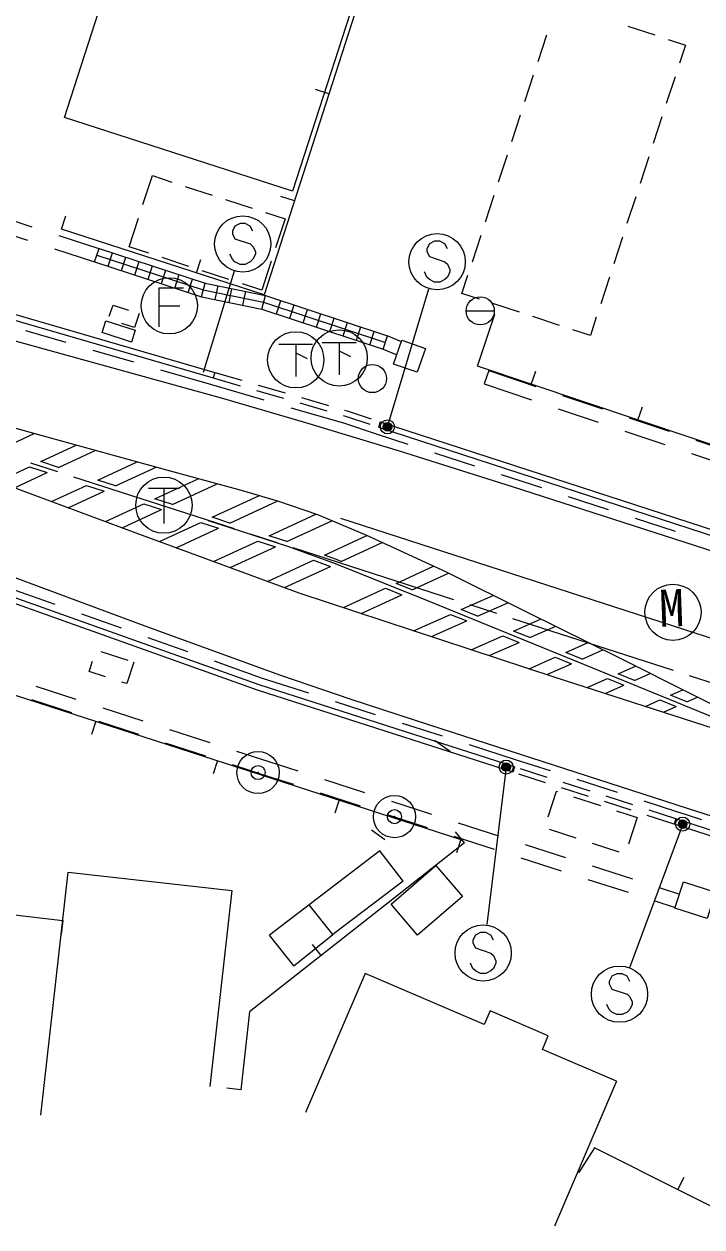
# Model space of a CAD drawing. Units: millimetres, scale not verified. Extents: x 40000 to 212862254, y 20000 to 40005403.
# Drawn here: x 506631 to 530724, y 240852 to 283628 of the extents above; entities that cross this region are included whole.
import ezdxf
from ezdxf.enums import TextEntityAlignment as Align

# ---------------------------------------------------------------- set-up
doc = ezdxf.new("R2010")
doc.units = ezdxf.units.MM
doc.header["$LTSCALE"] = 1000
doc.header["$PDMODE"] = 32
doc.header["$PDSIZE"] = 500
doc.linetypes.add('CHAIN', pattern=[18.5, 12, -1.5, 3.5, -1.5])
for name, color, linetype, lineweight in [('M-BGD', 7, 'Continuous', 13), ('M-BMK', 2, 'CHAIN', 13), ('M-BMK-ROW', 30, 'Continuous', 13), ('M-STR-HTXT', 7, 'Continuous', 13), ('M-STR-STRC', 7, 'Continuous', 13)]:
    doc.layers.add(name, color=color, linetype=linetype, lineweight=lineweight)
doc.styles.add('ＭＳ ゴシック', font='')
doc.styles.get('ＭＳ ゴシック').set_extended_font_data('MS Gothic')

msp = doc.modelspace()

# ---------------------------------------------------------------- linework, layer by layer
at = {"layer": 'M-BGD'}
for p, q in [((524898, 282300), (525209, 283250)), ((528095, 283550), (529046, 283239)), ((529521, 283083), (530139, 282881)), ((530139, 282881), (529926, 282232)), ((524431, 280874), (524742, 281824)), ((529771, 281757), (529459, 280806)), ((517466, 281143), (516990, 281297)), ((523964, 279448), (524275, 280399)), ((529304, 280331), (528993, 279381)), ((523498, 278023), (523809, 278973)), ((528837, 278905), (528526, 277955)), ((510857, 277207), (511192, 278237)), ((511192, 278237), (511885, 278011)), ((512361, 277857), (513312, 277548)), ((513787, 277393), (514738, 277084)), ((516238, 277336), (515762, 277490)), ((523031, 276597), (523342, 277548)), ((528370, 277480), (528059, 276530)), ((505480, 276881), (506911, 276419)), ((507963, 276338), (508117, 276813)), ((515214, 276930), (515907, 276704)), ((505326, 276405), (506757, 275943)), ((510368, 275701), (510702, 276731)), ((515907, 276704), (515572, 275674)), ((507862, 276111), (509294, 275649)), ((522564, 275172), (522875, 276122)), ((527904, 276054), (527593, 275104)), ((507709, 275636), (509140, 275174)), ((509140, 275174), (509296, 275649)), ((509615, 275018), (509771, 275494)), ((511061, 275475), (510368, 275701)), ((510091, 274863), (510246, 275338)), ((510566, 274708), (510721, 275183)), ((512488, 275012), (511537, 275321)), ((512764, 274782), (512918, 275258)), ((515418, 275199), (515083, 274168)), ((511041, 274552), (511197, 275027)), ((511516, 274397), (511672, 274872)), ((511992, 274241), (512147, 274717)), ((513914, 274548), (512963, 274857)), ((522196, 274047), (522409, 274697)), ((527437, 274629), (527126, 273678)), ((512294, 274232), (511419, 274232)), ((511419, 274232), (511419, 272857)), ((512467, 274086), (512622, 274561)), ((512938, 273932), (513066, 274416)), ((513428, 273831), (513528, 274321)), ((513918, 273731), (514018, 274221)), ((515083, 274168), (514390, 274394)), ((503980, 273777), (513356, 271045)), ((514407, 273630), (514508, 274120)), ((515081, 273492), (515210, 273976)), ((515599, 273321), (515755, 273796)), ((522814, 273845), (522196, 274047)), ((509661, 273236), (509792, 273636)), ((509792, 273636), (510342, 273457)), ((511419, 273607), (512169, 273607)), ((516074, 273165), (516230, 273640)), ((516549, 273008), (516705, 273483)), ((522345, 273429), (523345, 273429)), ((524239, 273378), (523289, 273690)), ((510559, 272836), (510105, 272985)), ((510721, 273333), (510559, 272836)), ((517024, 272852), (517180, 273327)), ((517498, 272696), (517655, 273171)), ((517973, 272539), (518130, 273014)), ((525665, 272912), (524714, 273223)), ((526970, 273203), (526758, 272554)), ((506678, 272730), (508118, 272311)), ((518448, 272383), (518605, 272858)), ((518923, 272226), (519080, 272701)), ((519555, 272546), (520040, 272341)), ((526758, 272554), (526140, 272756)), ((515688, 272239), (516888, 272239)), ((516288, 272239), (516288, 271089)), ((517231, 272306), (518431, 272306)), ((517831, 272306), (517831, 271156)), ((519398, 272070), (519877, 271868)), ((509079, 272031), (510519, 271612)), ((516288, 271939), (516688, 271739)), ((517831, 272006), (518231, 271806)), ((511479, 271332), (513287, 270805)), ((513412, 271237), (514373, 270959)), ((523145, 271306), (522986, 270832)), ((523145, 271306), (524823, 270742)), ((524656, 270816), (524815, 271290)), ((513287, 270805), (515155, 270263)), ((513357, 271045), (514317, 270767)), ((514949, 270792), (515909, 270513)), ((522986, 270832), (524664, 270268)), ((514893, 270600), (515854, 270321)), ((516486, 270346), (517446, 270067)), ((525771, 270424), (527193, 269946)), ((516115, 269985), (517983, 269443)), ((516430, 270154), (517390, 269875)), ((525612, 269949), (527034, 269472)), ((528448, 269543), (528607, 270017)), ((517967, 269708), (518058, 269682)), ((518022, 269900), (518117, 269873)), ((518058, 269682), (518917, 269396)), ((518117, 269873), (518972, 269588)), ((528141, 269628), (529562, 269150)), ((517983, 269443), (519149, 269055)), ((519291, 269482), (519228, 269293)), ((519290, 269483), (534357, 264575)), ((527982, 269153), (529404, 268676)), ((519151, 269055), (520266, 268692)), ((530510, 268832), (531932, 268354)), ((521217, 268382), (522643, 267917)), ((530352, 268357), (531774, 267880)), ((523594, 267608), (525020, 267143)), ((511051, 267119), (512151, 267119)), ((511601, 267119), (511601, 265869)), ((525971, 266833), (527397, 266369)), ((528348, 266059), (529775, 265595)), ((507742, 262982), (506329, 263485)), ((510097, 262143), (508684, 262646)), ((512452, 261304), (511039, 261807)), ((508945, 260600), (509063, 260970)), ((509364, 261313), (510317, 261008)), ((510528, 260940), (510282, 260172)), ((515071, 260371), (513394, 260968)), ((509526, 260414), (508945, 260600)), ((507048, 260081), (508475, 259620)), ((510282, 260172), (510098, 260231)), ((516748, 259831), (515071, 260371)), ((506894, 259606), (508321, 259144)), ((509426, 259312), (510854, 258850)), ((519127, 259065), (517700, 259525)), ((509180, 258837), (509026, 258361)), ((509273, 258836), (510700, 258374)), ((511805, 258542), (513232, 258080)), ((521507, 258299), (520079, 258759)), ((511651, 258066), (513078, 257604)), ((521788, 257748), (521218, 258149)), ((524135, 257453), (522459, 257993)), ((514184, 257772), (515631, 257304)), ((513505, 257437), (513351, 256961)), ((514030, 257296), (515477, 256828)), ((515631, 257304), (516356, 257069)), ((524059, 257216), (523998, 257025)), ((525338, 257067), (524135, 257453)), ((525227, 256840), (524275, 257146)), ((515477, 256828), (516202, 256594)), ((517308, 256762), (518735, 256301)), ((525166, 256649), (524214, 256956)), ((526750, 256350), (525798, 256656)), ((527718, 256301), (526290, 256760)), ((517153, 256286), (518581, 255826)), ((525260, 255433), (525558, 256347)), ((525558, 256347), (525595, 256335)), ((526689, 256159), (525737, 256466)), ((517831, 256036), (517677, 255561)), ((519687, 255994), (521114, 255533)), ((526165, 256150), (527116, 255840)), ((528212, 255669), (527260, 255976)), ((528273, 255860), (527321, 256166)), ((529873, 255608), (528670, 255995)), ((519532, 255518), (520960, 255057)), ((527687, 255654), (528420, 255415)), ((528420, 255415), (528111, 254464)), ((529735, 255179), (528783, 255486)), ((529796, 255370), (528844, 255676)), ((530724, 255330), (529874, 255607)), ((519449, 254616), (518975, 254963)), ((522066, 255225), (523493, 254765)), ((526260, 254672), (525309, 254982)), ((541890, 251208), (529734, 255180)), ((521911, 254750), (523339, 254289)), ((522280, 254514), (521971, 254907)), ((522156, 254636), (522002, 254160)), ((519280, 254232), (515351, 251234)), ((520104, 253152), (519280, 254232)), ((524445, 254457), (525872, 253996)), ((527781, 254177), (526830, 254486)), ((524290, 253982), (525718, 253521)), ((526824, 253689), (528251, 253228)), ((507229, 244833), (508204, 253471)), ((508204, 253471), (514011, 252819)), ((514011, 252819), (513229, 245851)), ((520104, 253152), (517610, 251248)), ((526669, 253213), (528097, 252752)), ((529203, 252921), (529928, 252686)), ((499286, 252784), (508010, 251753)), ((529049, 252445), (529773, 252211)), ((517610, 251248), (516763, 252311)), ((508010, 251753), (507951, 251256)), ((516221, 250142), (515351, 251234)), ((516221, 250142), (517610, 251248)), ((517190, 250507), (516881, 250900)), ((518754, 249860), (516638, 244923)), ((522980, 248048), (518754, 249860)), ((523192, 248541), (522980, 248048)), ((527693, 246037), (525486, 240875)), ((514334, 245727), (513837, 245783)), ((529866, 242179), (530090, 242625))]:
    msp.add_line(p, q, dxfattribs=at)
for points in [[(510234, 291333), (519767, 288282), (515164, 274004), (507963, 276338)], [(540700, 283142), (534880, 267971), (534151, 267628), (522745, 271458), (523367, 273313)], [(509296, 275649), (513066, 274416), (515210, 273976), (519554, 272545)], [(509140, 275174), (512938, 273932), (515081, 273492), (519398, 272070), (519554, 272545)], [(509218, 275411), (513002, 274174), (515146, 273734), (519476, 272307)], [(504036, 273969), (513412, 271237), (513356, 271045)], [(519228, 269293), (534295, 264385), (534357, 264575)], [(524059, 257216), (514991, 260134), (498917, 265860), (498849, 265672)], [(523998, 257025), (514927, 259945), (498849, 265672)], [(497113, 261688), (498068, 261382), (498367, 262337), (522156, 254636)], [(541952, 251398), (529796, 255370), (529735, 255179)], [(522280, 254514), (514646, 248504), (514334, 245727)], [(527693, 246037), (525063, 247161), (525263, 247651), (523192, 248541)], [(541375, 247135), (536399, 238897), (526906, 243665), (526333, 242774)]]:
    msp.add_lwpolyline(points, dxfattribs=at)
for points in [[(511058, 289572), (519165, 286959), (516176, 277688), (508069, 280301)], [(509542, 273078), (510583, 272740), (510447, 272320), (509406, 272658)], [(520604, 271248), (519763, 271538), (520054, 272381), (520894, 272091)], [(520619, 251230), (519675, 252331), (521270, 253700), (522215, 252599)], [(531212, 252754), (530906, 251817), (529766, 252190), (530072, 253126)]]:
    msp.add_lwpolyline(points, close=True, dxfattribs=at)
for centre, radius in [((511794, 273607), 1000), ((522845, 273429), 500), ((516288, 271689), 1000), ((517831, 271756), 1000), ((519013, 271021), 500), ((519547, 269304), 150), ((519547, 269304), 120), ((519547, 269304), 90), ((519547, 269304), 60), ((519547, 269304), 30), ((519547, 269304), 20), ((511601, 266519), 1000), ((529695, 262710), 1000), ((523766, 257207), 150), ((523766, 257207), 120), ((523766, 257207), 90), ((523766, 257207), 60), ((523766, 257207), 30), ((523766, 257207), 20), ((530040, 255177), 150), ((530040, 255177), 120), ((530040, 255177), 90), ((530040, 255177), 60), ((530040, 255177), 30), ((530040, 255177), 20)]:
    msp.add_circle(centre, radius, dxfattribs=at)
for p in [(519547, 269304), (523766, 257207), (530040, 255177)]:
    msp.add_point(p, dxfattribs=at)
at = {"layer": 'M-BMK'}
for p, q in [((507827, 267702), (506875, 268009)), ((514108, 265675), (508398, 267517)), ((515630, 265183), (514679, 265490)), ((521911, 263156), (516201, 264999)), ((523434, 262665), (522482, 262972)), ((529715, 260638), (524005, 262481)), ((531238, 260147), (530286, 260454))]:
    msp.add_line(p, q, dxfattribs=at)
at = {"layer": 'M-BMK-ROW'}
for centre in [(514948, 257011), (519796, 255443)]:
    msp.add_circle(centre, 750, dxfattribs=at)
for p in [(514948, 257011), (519796, 255443)]:
    msp.add_point(p, dxfattribs=at)
at = {"layer": 'M-STR-HTXT'}
for p, q in [((514128, 276445), (514037, 276263)), ((514310, 276536), (514128, 276445)), ((514492, 276536), (514310, 276536)), ((514673, 276445), (514492, 276536)), ((514764, 276263), (514673, 276445)), ((514037, 276263), (514037, 276172)), ((514037, 276172), (514128, 275990)), ((514128, 275990), (514673, 275808)), ((521221, 275903), (521039, 275812)), ((521403, 275903), (521221, 275903)), ((521585, 275812), (521403, 275903)), ((514673, 275808), (514764, 275717)), ((514764, 275717), (514855, 275536)), ((514855, 275536), (514855, 275445)), ((521039, 275812), (520948, 275630)), ((520948, 275630), (520948, 275539)), ((520948, 275539), (521039, 275357)), ((521676, 275630), (521585, 275812)), ((514037, 275263), (513946, 275445)), ((514128, 275172), (514037, 275263)), ((514310, 275081), (514128, 275172)), ((514492, 275081), (514310, 275081)), ((514673, 275172), (514492, 275081)), ((514764, 275263), (514673, 275172)), ((514855, 275445), (514764, 275263)), ((521039, 275357), (521585, 275176)), ((521585, 275176), (521676, 275085)), ((521676, 275085), (521767, 274903)), ((513014, 271248), (514111, 274855)), ((520948, 274630), (520858, 274812)), ((521039, 274539), (520948, 274630)), ((521676, 274630), (521585, 274539)), ((521767, 274812), (521676, 274630)), ((521767, 274903), (521767, 274812)), ((519547, 269304), (521023, 274214)), ((521221, 274448), (521039, 274539)), ((521403, 274448), (521221, 274448)), ((521585, 274539), (521403, 274448)), ((523766, 257207), (523074, 251603)), ((530040, 255177), (528145, 250071)), ((522677, 251230), (522586, 251048)), ((522859, 251321), (522677, 251230)), ((523041, 251321), (522859, 251321)), ((523223, 251230), (523041, 251321)), ((523314, 251048), (523223, 251230)), ((522586, 251048), (522586, 250957)), ((522586, 250957), (522677, 250776)), ((522677, 250776), (523223, 250594)), ((523223, 250594), (523314, 250503)), ((523314, 250503), (523404, 250321)), ((523404, 250321), (523404, 250230)), ((522586, 250048), (522495, 250230)), ((522677, 249957), (522586, 250048)), ((522859, 249866), (522677, 249957)), ((523041, 249866), (522859, 249866)), ((523223, 249957), (523041, 249866)), ((523314, 250048), (523223, 249957)), ((523404, 250230), (523314, 250048)), ((527704, 249857), (527523, 249766)), ((527886, 249857), (527704, 249857)), ((528068, 249766), (527886, 249857)), ((527523, 249766), (527432, 249584)), ((527432, 249584), (527432, 249493)), ((527432, 249493), (527523, 249311)), ((528159, 249584), (528068, 249766)), ((527523, 249311), (528068, 249129)), ((528068, 249129), (528159, 249039)), ((528159, 249039), (528250, 248857)), ((527432, 248584), (527341, 248766)), ((527523, 248493), (527432, 248584)), ((528159, 248584), (528068, 248493)), ((528250, 248766), (528159, 248584)), ((528250, 248857), (528250, 248766)), ((527704, 248402), (527523, 248493)), ((527886, 248402), (527704, 248402)), ((528068, 248493), (527886, 248402))]:
    msp.add_line(p, q, dxfattribs=at)
for centre in [(514401, 275808), (521312, 275176), (522950, 250594), (527795, 249129)]:
    msp.add_circle(centre, 1000, dxfattribs=at)
at = {"layer": 'M-STR-STRC'}
for p, q in [((505824, 268524), (506993, 269064)), ((507224, 268069), (508488, 268653)), ((507854, 267864), (509160, 268468)), ((505695, 267362), (506823, 267884)), ((506823, 267884), (507453, 267679)), ((507854, 267864), (507224, 268069)), ((509253, 267409), (510656, 268057)), ((509883, 267205), (511328, 267872)), ((506289, 267141), (507453, 267679)), ((509883, 267205), (509253, 267409)), ((511283, 266750), (512821, 267460)), ((507608, 266649), (508853, 267224)), ((508202, 266428), (509482, 267019)), ((508853, 267224), (509482, 267019)), ((511912, 266545), (513493, 267275)), ((509521, 265936), (510882, 266564)), ((511912, 266545), (511283, 266750)), ((513311, 266089), (514971, 266856)), ((513940, 265884), (515628, 266664)), ((510115, 265714), (511511, 266360)), ((513940, 265884), (513311, 266089)), ((515339, 265429), (517004, 266198)), ((511439, 265225), (512910, 265904)), ((512036, 265005), (513539, 265699)), ((512910, 265904), (513539, 265699)), ((515968, 265224), (517571, 265965)), ((517875, 266062), (541123, 258520)), ((513364, 264517), (514938, 265244)), ((514938, 265244), (515567, 265039)), ((515968, 265224), (515339, 265429)), ((517305, 264740), (518816, 265439)), ((513961, 264297), (515567, 265039)), ((517898, 264519), (519355, 265192)), ((515288, 263809), (516919, 264562)), ((516919, 264562), (517518, 264343)), ((519853, 263738), (521185, 264354)), ((515886, 263589), (517518, 264343)), ((520428, 263509), (521720, 264106)), ((517987, 262876), (519478, 263565)), ((519478, 263565), (520053, 263335)), ((520428, 263509), (519853, 263738)), ((518613, 262670), (520053, 263335)), ((522166, 262805), (523306, 263310)), ((522744, 262569), (522166, 262805)), ((522744, 262569), (523827, 263049)), ((520474, 262056), (521785, 262637)), ((521111, 261846), (522363, 262401)), ((521785, 262637), (522363, 262401)), ((524028, 262044), (524988, 262469)), ((522527, 261380), (523648, 261876)), ((523648, 261876), (524226, 261640)), ((524606, 261808), (524028, 262044)), ((524606, 261808), (525513, 262210)), ((523164, 261169), (524226, 261640)), ((525891, 261284), (526680, 261633)), ((526469, 261047), (527205, 261373)), ((524580, 260703), (525510, 261115)), ((525510, 261115), (526088, 260879)), ((526469, 261047), (525891, 261284)), ((525217, 260493), (526088, 260879)), ((527752, 260522), (528368, 260795)), ((528329, 260285), (527752, 260522)), ((528329, 260285), (528890, 260534)), ((526643, 260031), (527372, 260354)), ((527286, 259823), (527949, 260117)), ((527372, 260354), (527949, 260117)), ((529612, 259760), (530049, 259953)), ((530189, 259523), (529612, 259760)), ((530189, 259523), (530570, 259692)), ((528715, 259362), (529231, 259591)), ((529231, 259591), (529808, 259355)), ((529358, 259155), (529808, 259355)), ((530230, 255735), (544525, 251109))]:
    msp.add_line(p, q, dxfattribs=at)
for points in [[(479936, 279893), (484108, 278569), (487134, 277674), (490620, 276705), (513632, 270337)], [(532954, 258498), (527785, 261087), (524550, 262686), (521650, 264141), (518812, 265441), (517072, 266175), (515691, 266646), (514355, 267037), (511704, 267769), (507241, 268995), (503262, 270096), (498972, 271276), (494502, 272532), (488151, 274298)], [(487811, 273974), (497054, 270575), (504992, 267625), (510609, 265530), (516401, 263399), (525457, 260413), (532924, 258004)], [(480174, 273515), (485359, 271713), (493534, 268690), (502400, 265397), (511018, 262188), (515747, 260475), (518240, 259615), (521039, 258712), (530230, 255735)], [(513632, 270337), (516639, 269458), (519968, 268454), (523979, 267187), (532979, 264280), (547285, 259659)], [(510882, 266564), (510921, 266552), (511511, 266360)], [(513179, 265975), (516027, 265047), (517683, 264443), (521055, 263097), (526833, 260737), (531966, 258632), (534479, 257614), (535821, 257068), (542196, 254999), (545442, 253950)], [(517898, 264519), (517737, 264583), (517305, 264740)]]:
    msp.add_lwpolyline(points, dxfattribs=at)

# ---------------------------------------------------------------- texts
at = {"layer": 'M-BGD', "style": 'ＭＳ ゴシック'}
msp.add_text('M', height=1319, rotation=2.084, dxfattribs=at).set_placement((529238, 261794), align=Align.BOTTOM_LEFT)

doc.saveas('drawing.dxf')
